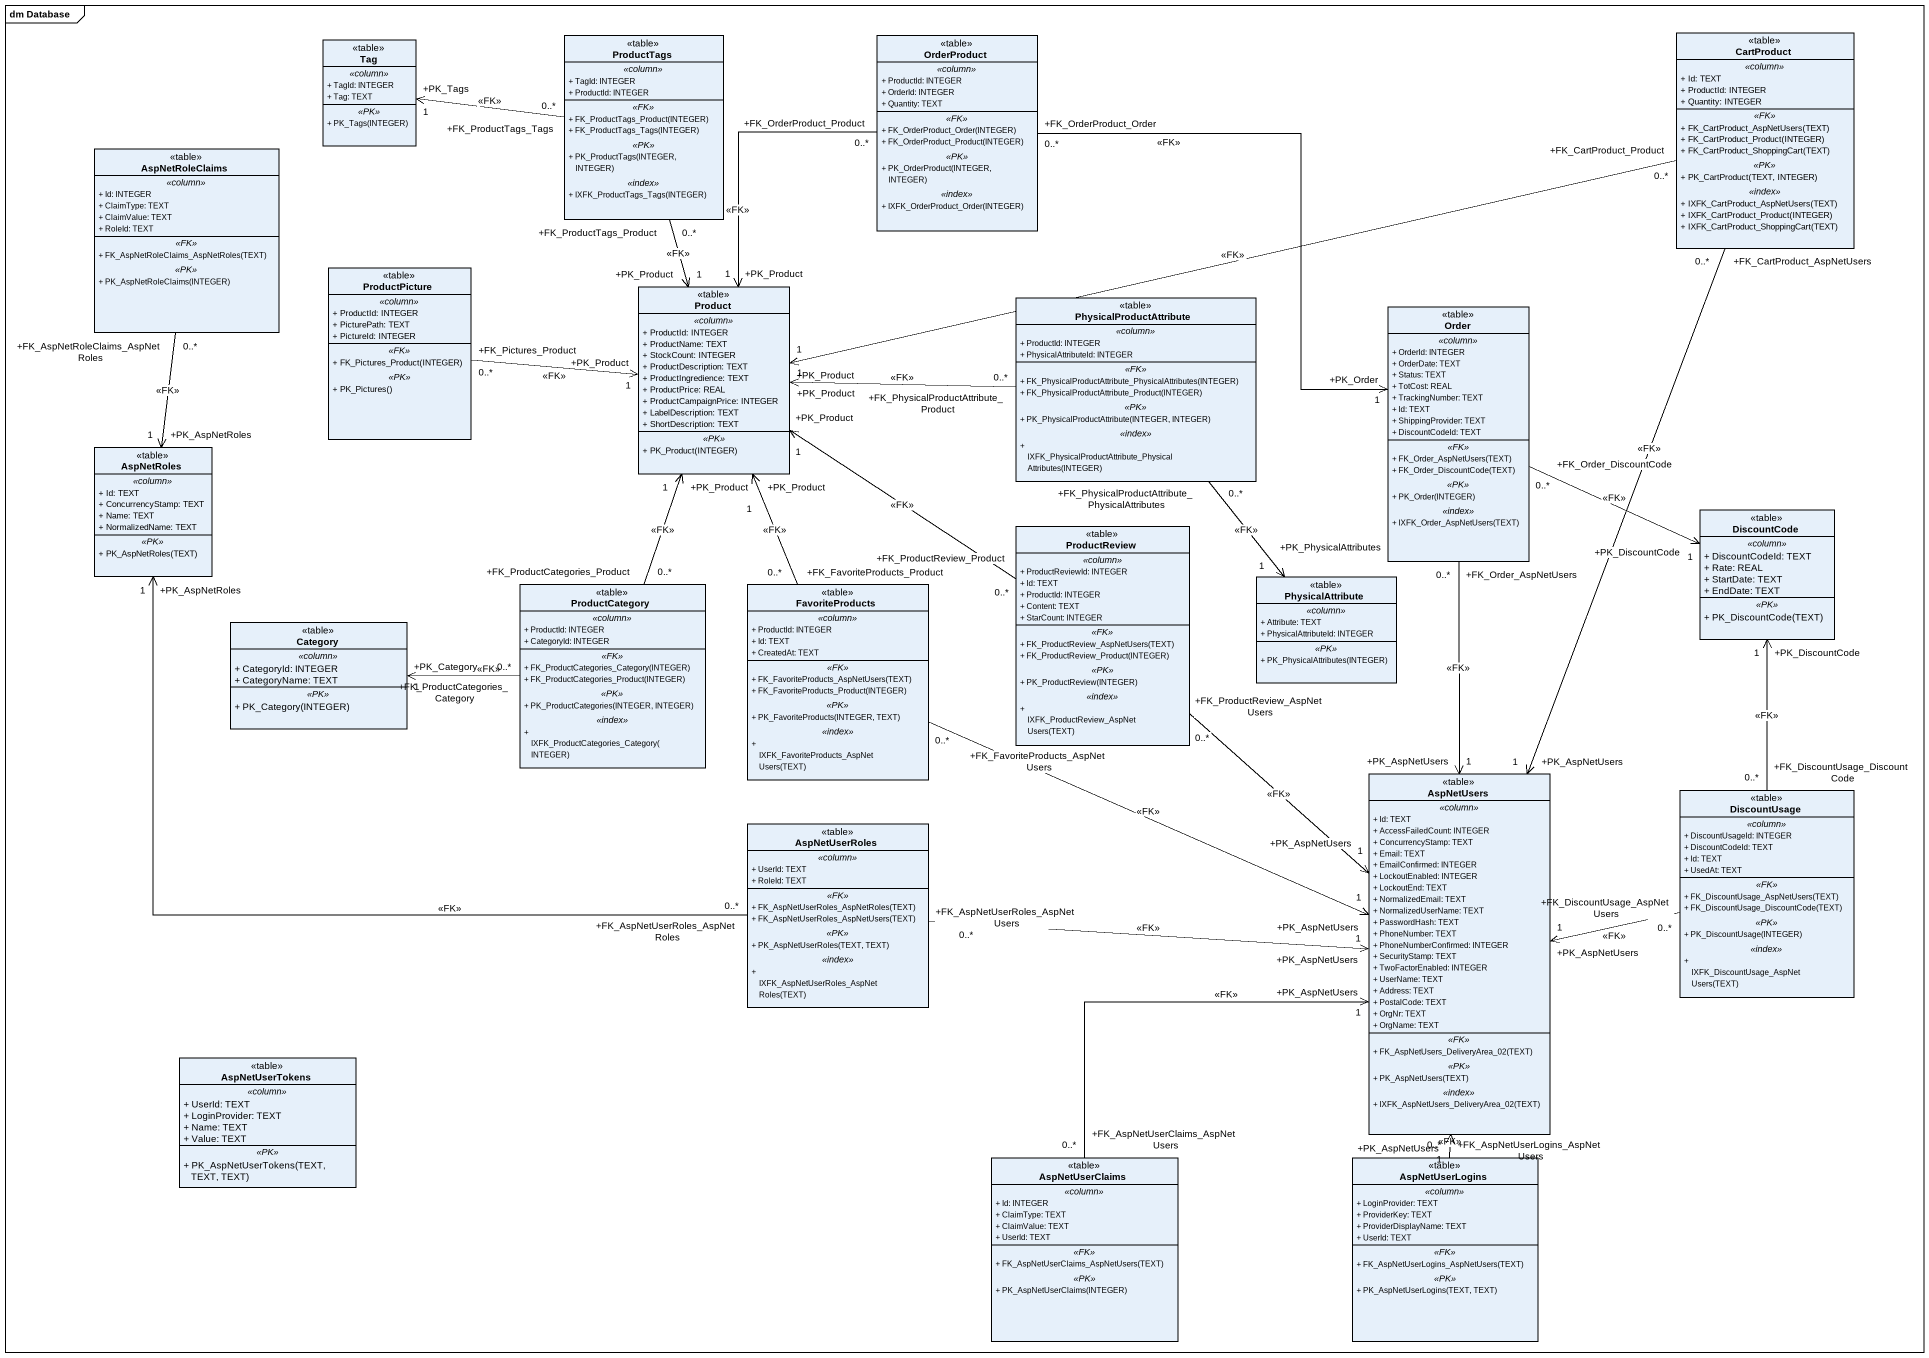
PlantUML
@startuml
mainframe dm Database
hide circle
hide empty members
skinparam classAttributeIconSize 0
class Tag <<table>> {
  .. <<column>> ..
  + TagId: INTEGER
  + Tag: TEXT
  .. <<PK>> ..
  + PK_Tags(INTEGER)
}
class ProductTags <<table>> {
  .. <<column>> ..
  + TagId: INTEGER
  + ProductId: INTEGER
  .. <<FK>> ..
  + FK_ProductTags_Product(INTEGER)
  + FK_ProductTags_Tags(INTEGER)
  .. <<PK>> ..
  + PK_ProductTags(INTEGER, INTEGER)
  .. <<index>> ..
  + IXFK_ProductTags_Tags(INTEGER)
}
class OrderProduct <<table>> {
  .. <<column>> ..
  + ProductId: INTEGER
  + OrderId: INTEGER
  + Quantity: TEXT
  .. <<FK>> ..
  + FK_OrderProduct_Order(INTEGER)
  + FK_OrderProduct_Product(INTEGER)
  .. <<PK>> ..
  + PK_OrderProduct(INTEGER, INTEGER)
  .. <<index>> ..
  + IXFK_OrderProduct_Order(INTEGER)
}
class CartProduct <<table>> {
  .. <<column>> ..
  + Id: TEXT
  + ProductId: INTEGER
  + Quantity: INTEGER
  .. <<FK>> ..
  + FK_CartProduct_AspNetUsers(TEXT)
  + FK_CartProduct_Product(INTEGER)
  + FK_CartProduct_ShoppingCart(TEXT)
  .. <<PK>> ..
  + PK_CartProduct(TEXT, INTEGER)
  .. <<index>> ..
  + IXFK_CartProduct_AspNetUsers(TEXT)
  + IXFK_CartProduct_Product(INTEGER)
  + IXFK_CartProduct_ShoppingCart(TEXT)
}
class AspNetRoleClaims <<table>> {
  .. <<column>> ..
  + Id: INTEGER
  + ClaimType: TEXT
  + ClaimValue: TEXT
  + RoleId: TEXT
  .. <<FK>> ..
  + FK_AspNetRoleClaims_AspNetRoles(TEXT)
  .. <<PK>> ..
  + PK_AspNetRoleClaims(INTEGER)
}
class ProductPicture <<table>> {
  .. <<column>> ..
  + ProductId: INTEGER
  + PicturePath: TEXT
  + PictureId: INTEGER
  .. <<FK>> ..
  + FK_Pictures_Product(INTEGER)
  .. <<PK>> ..
  + PK_Pictures()
}
class Product <<table>> {
  .. <<column>> ..
  + ProductId: INTEGER
  + ProductName: TEXT
  + StockCount: INTEGER
  + ProductDescription: TEXT
  + ProductIngredience: TEXT
  + ProductPrice: REAL
  + ProductCampaignPrice: INTEGER
  + LabelDescription: TEXT
  + ShortDescription: TEXT
  .. <<PK>> ..
  + PK_Product(INTEGER)
}
class PhysicalProductAttribute <<table>> {
  .. <<column>> ..
  + ProductId: INTEGER
  + PhysicalAttributeId: INTEGER
  .. <<FK>> ..
  + FK_PhysicalProductAttribute_PhysicalAttributes(INTEGER)
  + FK_PhysicalProductAttribute_Product(INTEGER)
  .. <<PK>> ..
  + PK_PhysicalProductAttribute(INTEGER, INTEGER)
  .. <<index>> ..
  + IXFK_PhysicalProductAttribute_PhysicalAttributes(INTEGER)
}
class Order <<table>> {
  .. <<column>> ..
  + OrderId: INTEGER
  + OrderDate: TEXT
  + Status: TEXT
  + TotCost: REAL
  + TrackingNumber: TEXT
  + Id: TEXT
  + ShippingProvider: TEXT
  + DiscountCodeId: TEXT
  .. <<FK>> ..
  + FK_Order_AspNetUsers(TEXT)
  + FK_Order_DiscountCode(TEXT)
  .. <<PK>> ..
  + PK_Order(INTEGER)
  .. <<index>> ..
  + IXFK_Order_AspNetUsers(TEXT)
}
class AspNetRoles <<table>> {
  .. <<column>> ..
  + Id: TEXT
  + ConcurrencyStamp: TEXT
  + Name: TEXT
  + NormalizedName: TEXT
  .. <<PK>> ..
  + PK_AspNetRoles(TEXT)
}
class ProductReview <<table>> {
  .. <<column>> ..
  + ProductReviewId: INTEGER
  + Id: TEXT
  + ProductId: INTEGER
  + Content: TEXT
  + StarCount: INTEGER
  .. <<FK>> ..
  + FK_ProductReview_AspNetUsers(TEXT)
  + FK_ProductReview_Product(INTEGER)
  .. <<PK>> ..
  + PK_ProductReview(INTEGER)
  .. <<index>> ..
  + IXFK_ProductReview_AspNetUsers(TEXT)
}
class DiscountCode <<table>> {
  .. <<column>> ..
  + DiscountCodeId: TEXT
  + Rate: REAL
  + StartDate: TEXT
  + EndDate: TEXT
  .. <<PK>> ..
  + PK_DiscountCode(TEXT)
}
class PhysicalAttribute <<table>> {
  .. <<column>> ..
  + Attribute: TEXT
  + PhysicalAttributeId: INTEGER
  .. <<PK>> ..
  + PK_PhysicalAttributes(INTEGER)
}
class Category <<table>> {
  .. <<column>> ..
  + CategoryId: INTEGER
  + CategoryName: TEXT
  .. <<PK>> ..
  + PK_Category(INTEGER)
}
class ProductCategory <<table>> {
  .. <<column>> ..
  + ProductId: INTEGER
  + CategoryId: INTEGER
  .. <<FK>> ..
  + FK_ProductCategories_Category(INTEGER)
  + FK_ProductCategories_Product(INTEGER)
  .. <<PK>> ..
  + PK_ProductCategories(INTEGER, INTEGER)
  .. <<index>> ..
  + IXFK_ProductCategories_Category(INTEGER)
}
class FavoriteProducts <<table>> {
  .. <<column>> ..
  + ProductId: INTEGER
  + Id: TEXT
  + CreatedAt: TEXT
  .. <<FK>> ..
  + FK_FavoriteProducts_AspNetUsers(TEXT)
  + FK_FavoriteProducts_Product(INTEGER)
  .. <<PK>> ..
  + PK_FavoriteProducts(INTEGER, TEXT)
  .. <<index>> ..
  + IXFK_FavoriteProducts_AspNetUsers(TEXT)
}
class AspNetUsers <<table>> {
  .. <<column>> ..
  + Id: TEXT
  + AccessFailedCount: INTEGER
  + ConcurrencyStamp: TEXT
  + Email: TEXT
  + EmailConfirmed: INTEGER
  + LockoutEnabled: INTEGER
  + LockoutEnd: TEXT
  + NormalizedEmail: TEXT
  + NormalizedUserName: TEXT
  + PasswordHash: TEXT
  + PhoneNumber: TEXT
  + PhoneNumberConfirmed: INTEGER
  + SecurityStamp: TEXT
  + TwoFactorEnabled: INTEGER
  + UserName: TEXT
  + Address: TEXT
  + PostalCode: TEXT
  + OrgNr: TEXT
  + OrgName: TEXT
  .. <<FK>> ..
  + FK_AspNetUsers_DeliveryArea_02(TEXT)
  .. <<PK>> ..
  + PK_AspNetUsers(TEXT)
  .. <<index>> ..
  + IXFK_AspNetUsers_DeliveryArea_02(TEXT)
}
class AspNetUserRoles <<table>> {
  .. <<column>> ..
  + UserId: TEXT
  + RoleId: TEXT
  .. <<FK>> ..
  + FK_AspNetUserRoles_AspNetRoles(TEXT)
  + FK_AspNetUserRoles_AspNetUsers(TEXT)
  .. <<PK>> ..
  + PK_AspNetUserRoles(TEXT, TEXT)
  .. <<index>> ..
  + IXFK_AspNetUserRoles_AspNetRoles(TEXT)
}
class DiscountUsage <<table>> {
  .. <<column>> ..
  + DiscountUsageId: INTEGER
  + DiscountCodeId: TEXT
  + Id: TEXT
  + UsedAt: TEXT
  .. <<FK>> ..
  + FK_DiscountUsage_AspNetUsers(TEXT)
  + FK_DiscountUsage_DiscountCode(TEXT)
  .. <<PK>> ..
  + PK_DiscountUsage(INTEGER)
  .. <<index>> ..
  + IXFK_DiscountUsage_AspNetUsers(TEXT)
}
class AspNetUserTokens <<table>> {
  .. <<column>> ..
  + UserId: TEXT
  + LoginProvider: TEXT
  + Name: TEXT
  + Value: TEXT
  .. <<PK>> ..
  + PK_AspNetUserTokens(TEXT, TEXT, TEXT)
}
class AspNetUserClaims <<table>> {
  .. <<column>> ..
  + Id: INTEGER
  + ClaimType: TEXT
  + ClaimValue: TEXT
  + UserId: TEXT
  .. <<FK>> ..
  + FK_AspNetUserClaims_AspNetUsers(TEXT)
  .. <<PK>> ..
  + PK_AspNetUserClaims(INTEGER)
}
class AspNetUserLogins <<table>> {
  .. <<column>> ..
  + LoginProvider: TEXT
  + ProviderKey: TEXT
  + ProviderDisplayName: TEXT
  + UserId: TEXT
  .. <<FK>> ..
  + FK_AspNetUserLogins_AspNetUsers(TEXT)
  .. <<PK>> ..
  + PK_AspNetUserLogins(TEXT, TEXT)
}
ProductTags "+FK_ProductTags_Tags\n0..*" -left-> "+PK_Tags\n1" Tag : <<FK>>
ProductTags "+FK_ProductTags_Product\n0..*" --> "+PK_Product\n1" Product : <<FK>>
OrderProduct "+FK_OrderProduct_Product\n0..*" --> "+PK_Product\n1" Product : <<FK>>
OrderProduct "+FK_OrderProduct_Order\n0..*" --> "+PK_Order\n1" Order : <<FK>>
CartProduct "+FK_CartProduct_Product\n0..*" -left-> "+PK_Product\n1" Product : <<FK>>
CartProduct "+FK_CartProduct_AspNetUsers\n0..*" --> "+PK_AspNetUsers\n1" AspNetUsers : <<FK>>
AspNetRoleClaims "+FK_AspNetRoleClaims_AspNetRoles\n0..*" --> "+PK_AspNetRoles\n1" AspNetRoles : <<FK>>
ProductPicture "+FK_Pictures_Product\n0..*" -right-> "+PK_Product\n1" Product : <<FK>>
PhysicalProductAttribute "+FK_PhysicalProductAttribute_Product\n0..*" -left-> "+PK_Product\n1" Product : <<FK>>
PhysicalProductAttribute "+FK_PhysicalProductAttribute_PhysicalAttributes\n0..*" --> "+PK_PhysicalAttributes\n1" PhysicalAttribute : <<FK>>
Order "+FK_Order_DiscountCode\n0..*" -right-> "+PK_DiscountCode\n1" DiscountCode : <<FK>>
Order "+FK_Order_AspNetUsers\n0..*" --> "+PK_AspNetUsers\n1" AspNetUsers : <<FK>>
ProductReview "+FK_ProductReview_Product\n0..*" -up-> "+PK_Product\n1" Product : <<FK>>
ProductReview "+FK_ProductReview_AspNetUsers\n0..*" --> "+PK_AspNetUsers\n1" AspNetUsers : <<FK>>
ProductCategory "+FK_ProductCategories_Product\n0..*" -up-> "+PK_Product\n1" Product : <<FK>>
ProductCategory "+FK_ProductCategories_Category\n0..*" -left-> "+PK_Category\n1" Category : <<FK>>
FavoriteProducts "+FK_FavoriteProducts_Product\n0..*" -up-> "+PK_Product\n1" Product : <<FK>>
FavoriteProducts "+FK_FavoriteProducts_AspNetUsers\n0..*" -right-> "+PK_AspNetUsers\n1" AspNetUsers : <<FK>>
AspNetUserRoles "+FK_AspNetUserRoles_AspNetRoles\n0..*" -left-> "+PK_AspNetRoles\n1" AspNetRoles : <<FK>>
AspNetUserRoles "+FK_AspNetUserRoles_AspNetUsers\n0..*" -right-> "+PK_AspNetUsers\n1" AspNetUsers : <<FK>>
DiscountUsage "+FK_DiscountUsage_DiscountCode\n0..*" -up-> "+PK_DiscountCode\n1" DiscountCode : <<FK>>
DiscountUsage "+FK_DiscountUsage_AspNetUsers\n0..*" -left-> "+PK_AspNetUsers\n1" AspNetUsers : <<FK>>
AspNetUserClaims "+FK_AspNetUserClaims_AspNetUsers\n0..*" -up-> "+PK_AspNetUsers\n1" AspNetUsers : <<FK>>
AspNetUserLogins "+FK_AspNetUserLogins_AspNetUsers\n0..*" -up-> "+PK_AspNetUsers\n1" AspNetUsers : <<FK>>
@enduml
